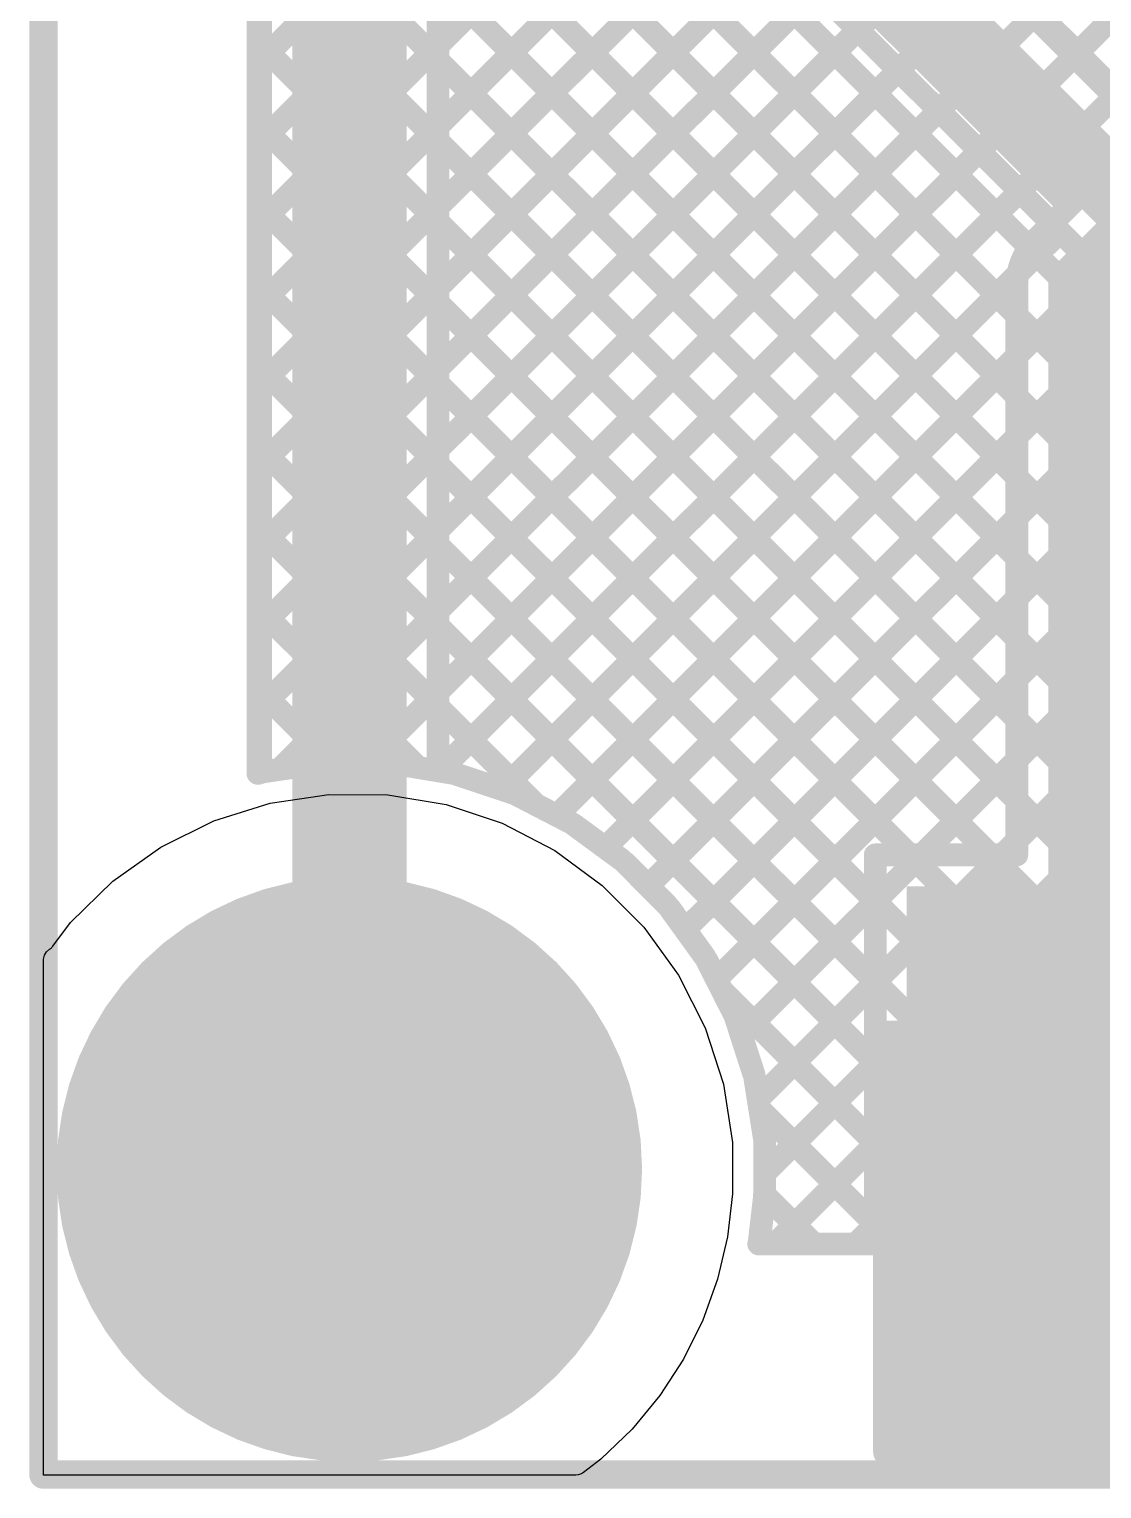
# Model space of a CAD drawing. Header units: millimetres. Extents: x 2.49 to 5.65, y 1.36 to 4.13.
# Drawn here: x 2.49 to 2.865, y 1.364 to 1.875 of the extents above; entities that cross this region are included whole.
import ezdxf

# ---------------------------------------------------------------- set-up
doc = ezdxf.new("R2010")
doc.units = ezdxf.units.MM
doc.header["$MEASUREMENT"] = 0
for name, color, linetype in [('BottomLayer', 5, 'Continuous'), ('BottomSolder', 6, 'Continuous'), ('Mechanical2', 216, 'Continuous'), ('MultiLayer', 9, 'Continuous'), ('PadHoleLayer', 156, 'Continuous'), ('TopLayer', 1, 'Continuous'), ('TopOverlay', 2, 'Continuous'), ('TopPaste', 8, 'Continuous'), ('TopSolder', 216, 'Continuous'), ('ViaHoleLayer', 16, 'Continuous')]:
    doc.layers.add(name, color=color, linetype=linetype)

# ---------------------------------------------------------------- blocks, each defined once
blk = doc.blocks.new('RES_2512_49')
at = {"layer": 'TopLayer'}
for points in [[(-0.15945, -0.06693), (-0.09646, -0.06693), (-0.15945, 0.06693), (-0.09646, 0.06693)], [(0.09646, -0.06693), (0.15945, -0.06693), (0.09646, 0.06693), (0.15945, 0.06693)]]:
    blk.add_solid(points, dxfattribs=at)
at = {"layer": 'TopOverlay', "const_width": 0.01}
for points in [[(-0.167, 0.073), (-0.167, -0.073)], [(0.16679, 0.073), (-0.167, 0.073)], [(0.16679, 0.073), (0.16679, -0.073)], [(0.16679, -0.073), (-0.167, -0.073)]]:
    blk.add_lwpolyline(points, dxfattribs=at)
at = {"layer": 'TopOverlay', "const_width": 0.005}
for points in [[(-0.1695, 0.073, 1), (-0.1645, 0.073, 1)], [(-0.1695, 0.073, 1), (-0.1645, 0.073, 1)], [(0.16429, 0.073, 1), (0.16929, 0.073, 1)], [(0.16429, 0.073, 1), (0.16929, 0.073, 1)], [(-0.1695, -0.073, 1), (-0.1645, -0.073, 1)], [(-0.1695, -0.073, 1), (-0.1645, -0.073, 1)], [(0.16429, -0.073, 1), (0.16929, -0.073, 1)], [(0.16429, -0.073, 1), (0.16929, -0.073, 1)]]:
    blk.add_lwpolyline(points, format="xyb", close=True, dxfattribs=at)
at = {"layer": 'TopPaste'}
for points in [[(-0.15945, -0.06693), (-0.09646, -0.06693), (-0.15945, 0.06693), (-0.09646, 0.06693)], [(0.09646, -0.06693), (0.15945, -0.06693), (0.09646, 0.06693), (0.15945, 0.06693)]]:
    blk.add_solid(points, dxfattribs=at)
at = {"layer": 'TopSolder'}
for points in [[(-0.16345, -0.07093), (-0.09246, -0.07093), (-0.16345, 0.07093), (-0.09246, 0.07093)], [(0.09246, -0.07093), (0.16345, -0.07093), (0.09246, 0.07093), (0.16345, 0.07093)]]:
    blk.add_solid(points, dxfattribs=at)

msp = doc.modelspace()

# ---------------------------------------------------------------- linework, layer by layer
at = {"layer": 'BottomLayer'}
for p, q in [((2.57433, 1.60412), (2.59478, 1.60716)), ((2.59478, 1.60716), (2.61546, 1.60699)), ((2.61546, 1.60699), (2.63585, 1.6036)), ((2.5546, 1.59793), (2.57433, 1.60412)), ((2.63585, 1.6036), (2.65548, 1.59707)), ((2.53608, 1.58874), (2.5546, 1.59793)), ((2.65548, 1.59707), (2.67384, 1.58758)), ((2.5192, 1.57679), (2.53608, 1.58874)), ((2.67384, 1.58758), (2.69051, 1.57534)), ((2.5044, 1.56236), (2.5192, 1.57679)), ((2.69051, 1.57534), (2.70507, 1.56066)), ((2.49821, 1.55408), (2.5044, 1.56236)), ((2.70507, 1.56066), (2.71716, 1.54389)), ((2.49712, 1.55301), (2.49775, 1.55333)), ((2.49775, 1.55333), (2.4978, 1.55343)), ((2.49775, 1.55333), (2.49775, 1.55333)), ((2.4978, 1.55343), (2.4979, 1.55362)), ((2.4979, 1.55362), (2.49802, 1.55381)), ((2.49802, 1.55381), (2.49814, 1.55399)), ((2.49814, 1.55399), (2.49821, 1.55408)), ((2.49498, 1.54954), (2.49536, 1.55088)), ((2.49499, 1.54885), (2.49498, 1.54954)), ((2.49499, 1.41867), (2.49499, 1.54885)), ((2.49536, 1.55088), (2.4961, 1.55207)), ((2.4961, 1.55207), (2.49712, 1.55301)), ((2.71716, 1.54389), (2.7265, 1.52544)), ((2.7265, 1.52544), (2.73286, 1.50576)), ((2.73286, 1.50576), (2.73608, 1.48534)), ((2.73608, 1.48534), (2.73608, 1.475)), ((2.73608, 1.475), (2.73608, 1.46739)), ((2.73608, 1.46739), (2.73433, 1.45227)), ((2.73433, 1.45227), (2.73086, 1.43745)), ((2.73086, 1.43745), (2.7257, 1.42313)), ((2.7257, 1.42313), (2.71894, 1.40949)), ((2.49499, 1.36882), (2.49499, 1.41867)), ((2.71894, 1.40949), (2.71065, 1.39672)), ((2.71065, 1.39672), (2.70096, 1.38499)), ((2.70096, 1.38499), (2.68998, 1.37445)), ((2.68359, 1.3696), (2.68287, 1.36921)), ((2.68392, 1.36984), (2.68359, 1.3696)), ((2.68998, 1.37445), (2.68392, 1.36984)), ((2.68088, 1.36882), (2.49499, 1.36882)), ((2.68129, 1.36882), (2.68088, 1.36882)), ((2.68088, 1.36882), (2.68088, 1.36882)), ((2.6821, 1.36895), (2.68129, 1.36882)), ((2.68287, 1.36921), (2.6821, 1.36895))]:
    msp.add_line(p, q, dxfattribs=at)
for points, const_width in [([(2.56996, 3.87959), (2.57004, 1.61453)], 0.008), ([(2.57002, 2.0686), (2.9915, 1.64712)], 0.008), ([(2.85559, 1.86564), (3.055, 2.06505)], 0.008), ([(2.57003, 1.86293), (2.7645, 2.05739)], 0.008), ([(2.57003, 2.04031), (2.9915, 1.61884)], 0.008), ([(2.57003, 1.83464), (2.7645, 2.02911)], 0.008), ([(2.57003, 2.01203), (2.91339, 1.66866)], 0.008), ([(2.57003, 1.80636), (2.7645, 2.00083)], 0.008), ([(2.57003, 1.98374), (2.89802, 1.65575)], 0.008), ([(2.57003, 1.77808), (2.7645, 1.97254)], 0.008), ([(2.57003, 1.95546), (2.8975, 1.62798)], 0.008), ([(2.57004, 1.74979), (2.7645, 1.94426)], 0.008), ([(2.57003, 1.92717), (2.892, 1.6052)], 0.008), ([(2.57004, 1.72151), (2.7645, 1.91597)], 0.008), ([(2.788, 1.9), (3.015, 1.673)], 0.025), ([(2.8115, 1.91197), (3.05377, 1.66971)], 0.008), ([(2.8115, 1.90973), (3.0316, 1.68963)], 0.008), ([(2.57003, 1.89888), (2.892, 1.57692)], 0.008), ([(2.57004, 1.69323), (2.76676, 1.88995)], 0.008), ([(2.7714, 1.88337), (2.9915, 1.66327)], 0.008), ([(2.57004, 1.66494), (2.77993, 1.87483)], 0.008), ([(2.57003, 1.8706), (2.89907, 1.54157)], 0.008), ([(2.57004, 1.63666), (2.79407, 1.86069)], 0.008), ([(2.57761, 1.61594), (2.80822, 1.84655)], 0.008), ([(2.57003, 1.84231), (2.84136, 1.57099)], 0.008), ([(2.60821, 1.61826), (2.82236, 1.83241)], 0.008), ([(2.63358, 1.61534), (2.8365, 1.81827)], 0.008), ([(2.57003, 1.81403), (2.81454, 1.56952)], 0.008), ([(2.65543, 1.60891), (2.85064, 1.80412)], 0.008), ([(2.67461, 1.59981), (2.86478, 1.78998)], 0.008), ([(2.57003, 1.78574), (2.80551, 1.55027)], 0.008), ([(2.69156, 1.58848), (2.87893, 1.77584)], 0.008), ([(2.69156, 1.58848), (2.87893, 1.77584)], 0.008), ([(2.70651, 1.57513), (2.89307, 1.7617)], 0.008), ([(2.57004, 1.75746), (2.861, 1.46649)], 0.008), ([(2.71949, 1.55983), (2.90721, 1.74756)], 0.008), ([(2.73044, 1.5425), (2.92135, 1.73341)], 0.008), ([(2.57004, 1.72917), (2.84941, 1.4498)], 0.008), ([(2.73911, 1.52289), (2.93549, 1.71927)], 0.008), ([(2.57004, 1.70089), (2.66738, 1.60354)], 0.008), ([(2.57004, 1.6726), (2.62605, 1.6166)], 0.008), ([(2.74504, 1.50053), (2.89644, 1.65193)], 0.008), ([(2.57004, 1.64432), (2.59599, 1.61837)], 0.008), ([(2.84281, 1.57002), (2.8975, 1.62471)], 0.008), ([(2.57268, 1.61521), (2.59313, 1.61825)], 0.008), ([(2.59488, 1.61838), (2.61555, 1.6182)], 0.008), ([(2.6173, 1.61805), (2.63769, 1.61466)], 0.008), ([(2.63939, 1.61424), (2.65901, 1.60772)], 0.008), ([(2.66063, 1.60704), (2.67899, 1.59754)], 0.008), ([(2.68048, 1.59662), (2.69715, 1.58438)], 0.008), ([(2.85716, 1.55608), (2.892, 1.59092)], 0.008), ([(2.69847, 1.58323), (2.71303, 1.56855)], 0.008), ([(2.71416, 1.56722), (2.72626, 1.55045)], 0.008), ([(2.84562, 1.56762), (2.9086, 1.50463)], 0.008), ([(2.829, 1.551), (2.892, 1.488)], 0.025), ([(2.72717, 1.54895), (2.73651, 1.53051)], 0.008), ([(2.7325, 1.53842), (2.82112, 1.4498)], 0.008), ([(2.74729, 1.4745), (2.80998, 1.53719)], 0.008), ([(2.81238, 1.53438), (2.861, 1.48577)], 0.008), ([(2.73718, 1.52889), (2.74353, 1.50921)], 0.008), ([(2.75087, 1.4498), (2.82392, 1.52284)], 0.008), ([(2.77916, 1.4498), (2.83806, 1.5087)], 0.008), ([(2.74394, 1.50751), (2.74716, 1.48708)], 0.008), ([(2.74559, 1.49705), (2.79284, 1.4498)], 0.008), ([(2.80745, 1.4498), (2.85221, 1.49456)], 0.008), ([(2.74729, 1.475), (2.74729, 1.48534)], 0.008), ([(2.861, 1.4498), (2.861, 1.48577)], 0.008), ([(2.74729, 1.475), (2.74729, 1.46739)], 0.008), ([(2.83573, 1.4498), (2.861, 1.47507)], 0.008), ([(2.74547, 1.45098), (2.74722, 1.4661)], 0.008), ([(2.74724, 1.46712), (2.76456, 1.4498)], 0.008), ([(2.74525, 1.4498), (2.861, 1.4498)], 0.008)]:
    msp.add_lwpolyline(points, dxfattribs=dict(at, const_width=const_width))
for points, const_width in [([(2.77793, 1.87483, 1), (2.78193, 1.87483, 1)], 0.004), ([(2.56803, 1.8706, 1), (2.57203, 1.8706, 1)], 0.004), ([(2.56803, 1.86293, 1), (2.57203, 1.86293, 1)], 0.004), ([(2.85359, 1.86564, 1), (2.85759, 1.86564, 1)], 0.004), ([(2.79207, 1.86069, 1), (2.79607, 1.86069, 1)], 0.004), ([(2.80622, 1.84655, 1), (2.81022, 1.84655, 1)], 0.004), ([(2.56803, 1.84231, 1), (2.57203, 1.84231, 1)], 0.004), ([(2.56803, 1.83464, 1), (2.57203, 1.83464, 1)], 0.004), ([(2.82036, 1.83241, 1), (2.82436, 1.83241, 1)], 0.004), ([(2.8345, 1.81827, 1), (2.8385, 1.81827, 1)], 0.004), ([(2.56803, 1.81403, 1), (2.57203, 1.81403, 1)], 0.004), ([(2.56803, 1.80636, 1), (2.57203, 1.80636, 1)], 0.004), ([(2.84864, 1.80412, 1), (2.85264, 1.80412, 1)], 0.004), ([(2.86278, 1.78998, 1), (2.86678, 1.78998, 1)], 0.004), ([(2.56803, 1.78574, 1), (2.57203, 1.78574, 1)], 0.004), ([(2.56803, 1.77808, 1), (2.57203, 1.77808, 1)], 0.004), ([(2.56804, 1.75746, 1), (2.57204, 1.75746, 1)], 0.004), ([(2.56804, 1.74979, 1), (2.57204, 1.74979, 1)], 0.004), ([(2.56804, 1.72917, 1), (2.57204, 1.72917, 1)], 0.004), ([(2.56804, 1.72151, 1), (2.57204, 1.72151, 1)], 0.004), ([(2.56804, 1.70089, 1), (2.57204, 1.70089, 1)], 0.004), ([(2.56804, 1.69323, 1), (2.57204, 1.69323, 1)], 0.004), ([(2.56804, 1.6726, 1), (2.57204, 1.6726, 1)], 0.004), ([(2.56804, 1.66494, 1), (2.57204, 1.66494, 1)], 0.004), ([(2.56804, 1.64432, 1), (2.57204, 1.64432, 1)], 0.004), ([(2.56804, 1.63666, 1), (2.57204, 1.63666, 1)], 0.004), ([(2.57561, 1.61594, 1), (2.57961, 1.61594, 1)], 0.004), ([(2.59113, 1.61825, 1), (2.59513, 1.61825, 1)], 0.004), ([(2.59288, 1.61838, 1), (2.59688, 1.61838, 1)], 0.004), ([(2.59399, 1.61837, 1), (2.59799, 1.61837, 1)], 0.004), ([(2.60621, 1.61826, 1), (2.61021, 1.61826, 1)], 0.004), ([(2.61355, 1.6182, 1), (2.61755, 1.6182, 1)], 0.004), ([(2.6153, 1.61805, 1), (2.6193, 1.61805, 1)], 0.004), ([(2.62405, 1.6166, 1), (2.62805, 1.6166, 1)], 0.004), ([(2.56804, 1.61453, 1), (2.57204, 1.61453, 1)], 0.004), ([(2.57068, 1.61521, 1), (2.57468, 1.61521, 1)], 0.004), ([(2.63158, 1.61534, 1), (2.63558, 1.61534, 1)], 0.004), ([(2.63569, 1.61466, 1), (2.63969, 1.61466, 1)], 0.004), ([(2.63739, 1.61424, 1), (2.64139, 1.61424, 1)], 0.004), ([(2.65343, 1.60891, 1), (2.65743, 1.60891, 1)], 0.004), ([(2.65701, 1.60772, 1), (2.66101, 1.60772, 1)], 0.004), ([(2.65863, 1.60704, 1), (2.66263, 1.60704, 1)], 0.004), ([(2.66538, 1.60354, 1), (2.66938, 1.60354, 1)], 0.004), ([(2.67261, 1.59981, 1), (2.67661, 1.59981, 1)], 0.004), ([(2.67699, 1.59754, 1), (2.68099, 1.59754, 1)], 0.004), ([(2.67848, 1.59662, 1), (2.68248, 1.59662, 1)], 0.004), ([(2.68956, 1.58848, 1), (2.69356, 1.58848, 1)], 0.004), ([(2.68956, 1.58848, 1), (2.69356, 1.58848, 1)], 0.004), ([(2.69515, 1.58438, 1), (2.69915, 1.58438, 1)], 0.004), ([(2.69647, 1.58323, 1), (2.70047, 1.58323, 1)], 0.004), ([(2.70451, 1.57513, 1), (2.70851, 1.57513, 1)], 0.004), ([(2.55279, 1.476, 1), (2.65121, 1.476, 1)], 0.09843), ([(2.83936, 1.57099, 1), (2.84336, 1.57099, 1)], 0.004), ([(2.84081, 1.57002, 1), (2.84481, 1.57002, 1)], 0.004), ([(2.71103, 1.56855, 1), (2.71503, 1.56855, 1)], 0.004), ([(2.71216, 1.56722, 1), (2.71616, 1.56722, 1)], 0.004), ([(2.81254, 1.56952, 1), (2.81654, 1.56952, 1)], 0.004), ([(2.84362, 1.56762, 1), (2.84762, 1.56762, 1)], 0.004), ([(2.84362, 1.56762, 1), (2.84762, 1.56762, 1)], 0.004), ([(2.60109, 1.553, 1), (2.61291, 1.553, 1)], 0.01181), ([(2.71749, 1.55983, 1), (2.72149, 1.55983, 1)], 0.004), ([(2.82275, 1.551, 1), (2.83525, 1.551, 1)], 0.0125), ([(2.82309, 1.551, 1), (2.83491, 1.551, 1)], 0.01181), ([(2.85516, 1.55608, 1), (2.85916, 1.55608, 1)], 0.004), ([(2.72426, 1.55045, 1), (2.72826, 1.55045, 1)], 0.004), ([(2.80351, 1.55027, 1), (2.80751, 1.55027, 1)], 0.004), ([(2.72517, 1.54895, 1), (2.72917, 1.54895, 1)], 0.004), ([(2.54518, 1.53398, 1), (2.55699, 1.53398, 1)], 0.01181), ([(2.72844, 1.5425, 1), (2.73244, 1.5425, 1)], 0.004), ([(2.65408, 1.52691, 1), (2.66589, 1.52691, 1)], 0.01181), ([(2.7305, 1.53842, 1), (2.7345, 1.53842, 1)], 0.004), ([(2.80798, 1.53719, 1), (2.81198, 1.53719, 1)], 0.004), ([(2.81038, 1.53438, 1), (2.81438, 1.53438, 1)], 0.004), ([(2.81038, 1.53438, 1), (2.81438, 1.53438, 1)], 0.004), ([(2.73451, 1.53051, 1), (2.73851, 1.53051, 1)], 0.004), ([(2.73518, 1.52889, 1), (2.73918, 1.52889, 1)], 0.004), ([(2.73711, 1.52289, 1), (2.74111, 1.52289, 1)], 0.004), ([(2.82192, 1.52284, 1), (2.82592, 1.52284, 1)], 0.004), ([(2.74153, 1.50921, 1), (2.74553, 1.50921, 1)], 0.004), ([(2.83606, 1.5087, 1), (2.84006, 1.5087, 1)], 0.004), ([(2.74194, 1.50751, 1), (2.74594, 1.50751, 1)], 0.004), ([(2.74304, 1.50053, 1), (2.74704, 1.50053, 1)], 0.004), ([(2.74359, 1.49705, 1), (2.74759, 1.49705, 1)], 0.004), ([(2.85021, 1.49456, 1), (2.85421, 1.49456, 1)], 0.004), ([(2.51909, 1.481, 1), (2.53091, 1.481, 1)], 0.01181), ([(2.74516, 1.48708, 1), (2.74916, 1.48708, 1)], 0.004), ([(2.74529, 1.48534, 1), (2.74929, 1.48534, 1)], 0.004), ([(2.859, 1.48577, 1), (2.863, 1.48577, 1)], 0.004), ([(2.859, 1.48577, 1), (2.863, 1.48577, 1)], 0.004), ([(2.67309, 1.471, 1), (2.68491, 1.471, 1)], 0.01181), ([(2.74529, 1.475, 1), (2.74929, 1.475, 1)], 0.004), ([(2.74529, 1.475, 1), (2.74929, 1.475, 1)], 0.004), ([(2.74529, 1.4745, 1), (2.74929, 1.4745, 1)], 0.004), ([(2.859, 1.47507, 1), (2.863, 1.47507, 1)], 0.004), ([(2.74522, 1.4661, 1), (2.74922, 1.4661, 1)], 0.004), ([(2.74524, 1.46712, 1), (2.74924, 1.46712, 1)], 0.004), ([(2.74529, 1.46739, 1), (2.74929, 1.46739, 1)], 0.004), ([(2.859, 1.46649, 1), (2.863, 1.46649, 1)], 0.004), ([(2.74325, 1.4498, 1), (2.74725, 1.4498, 1)], 0.004), ([(2.74347, 1.45098, 1), (2.74747, 1.45098, 1)], 0.004), ([(2.74887, 1.4498, 1), (2.75287, 1.4498, 1)], 0.004), ([(2.76256, 1.4498, 1), (2.76656, 1.4498, 1)], 0.004), ([(2.77716, 1.4498, 1), (2.78116, 1.4498, 1)], 0.004), ([(2.79084, 1.4498, 1), (2.79484, 1.4498, 1)], 0.004), ([(2.80545, 1.4498, 1), (2.80945, 1.4498, 1)], 0.004), ([(2.81912, 1.4498, 1), (2.82312, 1.4498, 1)], 0.004), ([(2.83373, 1.4498, 1), (2.83773, 1.4498, 1)], 0.004), ([(2.84741, 1.4498, 1), (2.85141, 1.4498, 1)], 0.004), ([(2.859, 1.4498, 1), (2.863, 1.4498, 1)], 0.004), ([(2.859, 1.4498, 1), (2.863, 1.4498, 1)], 0.004), ([(2.53811, 1.42509, 1), (2.54992, 1.42509, 1)], 0.01181), ([(2.64701, 1.41802, 1), (2.65882, 1.41802, 1)], 0.01181), ([(2.59109, 1.399, 1), (2.60291, 1.399, 1)], 0.01181)]:
    msp.add_lwpolyline(points, format="xyb", close=True, dxfattribs=dict(at, const_width=const_width))
at = {"layer": 'BottomLayer', "const_width": 0.008}
msp.add_lwpolyline([(2.81238, 1.53438, -1), (2.84562, 1.56762)], format="xyb", dxfattribs=at)
at = {"layer": 'BottomSolder', "const_width": 0.10243}
msp.add_lwpolyline([(2.55079, 1.476, 1), (2.65321, 1.476, 1)], format="xyb", close=True, dxfattribs=at)
at = {"layer": 'Mechanical2', "const_width": 0.01}
for points in [[(2.495, 1.36909), (2.495, 4.125)], [(2.495, 1.36909), (3.81, 1.36909)]]:
    msp.add_lwpolyline(points, dxfattribs=at)
at = {"layer": 'Mechanical2', "const_width": 0.005}
msp.add_lwpolyline([(2.4925, 1.36909, 1), (2.4975, 1.36909, 1)], format="xyb", close=True, dxfattribs=at)
msp.add_lwpolyline([(2.4925, 1.36909, 1), (2.4975, 1.36909, 1)], format="xyb", close=True, dxfattribs=at)
at = {"layer": 'MultiLayer'}
for points, const_width in [([(2.55279, 1.476, 1), (2.65121, 1.476, 1)], 0.09843), ([(2.60109, 1.553, 1), (2.61291, 1.553, 1)], 0.01181), ([(2.82309, 1.551, 1), (2.83491, 1.551, 1)], 0.01181), ([(2.54518, 1.53398, 1), (2.55699, 1.53398, 1)], 0.01181), ([(2.65408, 1.52691, 1), (2.66589, 1.52691, 1)], 0.01181), ([(2.51909, 1.481, 1), (2.53091, 1.481, 1)], 0.01181), ([(2.67309, 1.471, 1), (2.68491, 1.471, 1)], 0.01181), ([(2.53811, 1.42509, 1), (2.54992, 1.42509, 1)], 0.01181), ([(2.64701, 1.41802, 1), (2.65882, 1.41802, 1)], 0.01181), ([(2.59109, 1.399, 1), (2.60291, 1.399, 1)], 0.01181)]:
    msp.add_lwpolyline(points, format="xyb", close=True, dxfattribs=dict(at, const_width=const_width))
at = {"layer": 'PadHoleLayer', "const_width": 0.06102}
msp.add_lwpolyline([(2.57149, 1.476, 1), (2.63251, 1.476, 1)], format="xyb", close=True, dxfattribs=at)
at = {"layer": 'TopLayer'}
for p, q in [((2.57433, 1.60412), (2.59478, 1.60716)), ((2.59478, 1.60716), (2.61546, 1.60699)), ((2.61546, 1.60699), (2.63585, 1.6036)), ((2.5546, 1.59793), (2.57433, 1.60412)), ((2.63585, 1.6036), (2.65548, 1.59707)), ((2.53608, 1.58874), (2.5546, 1.59793)), ((2.65548, 1.59707), (2.67384, 1.58758)), ((2.5192, 1.57679), (2.53608, 1.58874)), ((2.67384, 1.58758), (2.69051, 1.57534)), ((2.5044, 1.56236), (2.5192, 1.57679)), ((2.69051, 1.57534), (2.70507, 1.56066)), ((2.49821, 1.55408), (2.5044, 1.56236)), ((2.70507, 1.56066), (2.71716, 1.54389)), ((2.49712, 1.55301), (2.49775, 1.55333)), ((2.49775, 1.55333), (2.4978, 1.55343)), ((2.4978, 1.55343), (2.4979, 1.55362)), ((2.4979, 1.55362), (2.49802, 1.55381)), ((2.49802, 1.55381), (2.49814, 1.55399)), ((2.49814, 1.55399), (2.49821, 1.55408)), ((2.49498, 1.54954), (2.49536, 1.55089)), ((2.49499, 1.54885), (2.49498, 1.54954)), ((2.49499, 1.41867), (2.49499, 1.54885)), ((2.49536, 1.55089), (2.4961, 1.55207)), ((2.4961, 1.55207), (2.49712, 1.55301)), ((2.71716, 1.54389), (2.7265, 1.52544)), ((2.7265, 1.52544), (2.73286, 1.50576)), ((2.73286, 1.50576), (2.73608, 1.48534)), ((2.73608, 1.48534), (2.73608, 1.475)), ((2.73608, 1.475), (2.73608, 1.46739)), ((2.73608, 1.46739), (2.73433, 1.45227)), ((2.73433, 1.45227), (2.73086, 1.43745)), ((2.73086, 1.43745), (2.7257, 1.42313)), ((2.7257, 1.42313), (2.71894, 1.40949)), ((2.49499, 1.36882), (2.49499, 1.41867)), ((2.71894, 1.40949), (2.71065, 1.39672)), ((2.71065, 1.39672), (2.70096, 1.38499)), ((2.70096, 1.38499), (2.68998, 1.37445)), ((2.68359, 1.3696), (2.68287, 1.36921)), ((2.68392, 1.36984), (2.68359, 1.3696)), ((2.68998, 1.37445), (2.68392, 1.36984)), ((2.68088, 1.36882), (2.49499, 1.36882)), ((2.68129, 1.36882), (2.68088, 1.36882)), ((2.68088, 1.36882), (2.68088, 1.36882)), ((2.6821, 1.36895), (2.68129, 1.36882)), ((2.68287, 1.36921), (2.6821, 1.36895))]:
    msp.add_line(p, q, dxfattribs=at)
for points, const_width in [([(2.56999, 3.05377), (2.57004, 1.61453)], 0.008), ([(2.602, 1.476), (2.602, 2.222)], 0.04), ([(2.571, 1.61482), (2.571, 2.222)], 0.008), ([(2.633, 1.61544), (2.633, 2.20916)], 0.008), ([(2.633, 1.86932), (2.89792, 2.13424)], 0.008), ([(2.633, 1.84104), (2.91206, 2.1201)], 0.008), ([(2.633, 1.81276), (2.9262, 2.10596)], 0.008), ([(2.633, 1.78447), (2.94034, 2.09182)], 0.008), ([(2.633, 2.09047), (2.88212, 1.84135)], 0.008), ([(2.633, 1.75619), (2.95449, 2.07767)], 0.008), ([(2.633, 1.7279), (2.96863, 2.06353)], 0.008), ([(2.633, 2.06219), (2.86798, 1.82721)], 0.008), ([(2.633, 1.69962), (2.98277, 2.04939)], 0.008), ([(2.633, 1.67133), (2.99691, 2.03525)], 0.008), ([(2.633, 2.03391), (2.85384, 1.81307)], 0.008), ([(2.633, 1.64305), (3.01219, 2.02224)], 0.008), ([(2.63358, 1.61534), (3.03723, 2.019)], 0.008), ([(2.633, 2.00562), (2.83991, 1.79871)], 0.008), ([(2.633, 1.97734), (2.8355, 1.77484)], 0.008), ([(2.633, 1.94905), (2.8355, 1.74655)], 0.008), ([(2.633, 1.92077), (2.8355, 1.71827)], 0.008), ([(2.8424, 1.80163), (2.94537, 1.9046)], 0.008), ([(2.633, 1.89248), (2.8355, 1.68998)], 0.008), ([(2.859, 1.785), (2.962, 1.888)], 0.025), ([(2.633, 1.8642), (2.8355, 1.6617)], 0.008), ([(2.633, 1.83592), (2.8355, 1.63342)], 0.008), ([(2.633, 1.80763), (2.8355, 1.60513)], 0.008), ([(2.859, 1.523), (2.859, 1.785)], 0.025), ([(2.65543, 1.60891), (2.83591, 1.7894)], 0.008), ([(2.8355, 1.586), (2.8355, 1.785)], 0.008), ([(2.633, 1.77935), (2.82635, 1.586)], 0.008), ([(2.67461, 1.59981), (2.8355, 1.7607)], 0.008), ([(2.633, 1.75106), (2.79806, 1.586)], 0.008), ([(2.69156, 1.58848), (2.8355, 1.73241)], 0.008), ([(2.69156, 1.58848), (2.8355, 1.73241)], 0.008), ([(2.633, 1.72278), (2.786, 1.56978)], 0.008), ([(2.70651, 1.57513), (2.8355, 1.70413)], 0.008), ([(2.633, 1.69449), (2.786, 1.54149)], 0.008), ([(2.71949, 1.55983), (2.8355, 1.67584)], 0.008), ([(2.633, 1.66621), (2.786, 1.51321)], 0.008), ([(2.73044, 1.5425), (2.8355, 1.64756)], 0.008), ([(2.633, 1.63793), (2.66738, 1.60354)], 0.008), ([(2.80222, 1.586), (2.8355, 1.61928)], 0.008), ([(2.633, 1.61544), (2.63769, 1.61466)], 0.008), ([(2.63939, 1.61424), (2.65901, 1.60772)], 0.008), ([(2.66063, 1.60704), (2.67899, 1.59754)], 0.008), ([(2.68048, 1.59662), (2.69715, 1.58438)], 0.008), ([(2.83051, 1.586), (2.8355, 1.59099)], 0.008), ([(2.786, 1.586), (2.8355, 1.586)], 0.008), ([(2.786, 1.4498), (2.786, 1.586)], 0.008), ([(2.69847, 1.58324), (2.71303, 1.56855)], 0.008), ([(2.73911, 1.52289), (2.786, 1.56978)], 0.008), ([(2.71416, 1.56722), (2.72626, 1.55045)], 0.008), ([(2.829, 1.551), (2.82909, 1.55091)], 0.025), ([(2.82909, 1.45), (2.82909, 1.55091)], 0.025), ([(2.72717, 1.54895), (2.73651, 1.53051)], 0.008), ([(2.74504, 1.50053), (2.786, 1.54149)], 0.008), ([(2.7325, 1.53842), (2.786, 1.48493)], 0.008), ([(2.73718, 1.52889), (2.74353, 1.50921)], 0.008), ([(2.74729, 1.4745), (2.786, 1.51321)], 0.008), ([(2.74394, 1.50751), (2.74716, 1.48708)], 0.008), ([(2.74559, 1.49705), (2.786, 1.45664)], 0.008), ([(2.602, 1.476), (2.679, 1.476)], 0.04), ([(2.74729, 1.475), (2.74729, 1.48534)], 0.008), ([(2.75087, 1.4498), (2.786, 1.48492)], 0.008), ([(2.74729, 1.475), (2.74729, 1.46739)], 0.008), ([(2.74547, 1.45098), (2.74722, 1.4661)], 0.008), ([(2.74724, 1.46712), (2.76456, 1.4498)], 0.008), ([(2.82809, 1.449), (2.82909, 1.45)], 0.025), ([(2.77916, 1.4498), (2.786, 1.45664)], 0.008), ([(2.74525, 1.4498), (2.786, 1.4498)], 0.008)]:
    msp.add_lwpolyline(points, dxfattribs=dict(at, const_width=const_width))
for points, const_width in [([(2.631, 1.86932, 1), (2.635, 1.86932, 1)], 0.004), ([(2.631, 1.8642, 1), (2.635, 1.8642, 1)], 0.004), ([(2.631, 1.84104, 1), (2.635, 1.84104, 1)], 0.004), ([(2.631, 1.83592, 1), (2.635, 1.83592, 1)], 0.004), ([(2.86598, 1.82721, 1), (2.86998, 1.82721, 1)], 0.004), ([(2.631, 1.81276, 1), (2.635, 1.81276, 1)], 0.004), ([(2.85184, 1.81307, 1), (2.85584, 1.81307, 1)], 0.004), ([(2.631, 1.80763, 1), (2.635, 1.80763, 1)], 0.004), ([(2.84038, 1.80162, 1), (2.84438, 1.80162, 1)], 0.004), ([(2.8404, 1.80163, 1), (2.8444, 1.80163, 1)], 0.004), ([(2.8404, 1.80163, 1), (2.8444, 1.80163, 1)], 0.004), ([(2.83791, 1.79871, 1), (2.84191, 1.79871, 1)], 0.004), ([(2.85275, 1.785, 1), (2.86525, 1.785, 1)], 0.0125), ([(2.85275, 1.785, 1), (2.86525, 1.785, 1)], 0.0125), ([(2.631, 1.78447, 1), (2.635, 1.78447, 1)], 0.004), ([(2.8335, 1.785, 1), (2.8375, 1.785, 1)], 0.004), ([(2.8335, 1.785, 1), (2.8375, 1.785, 1)], 0.004), ([(2.8335, 1.785, 1), (2.8375, 1.785, 1)], 0.004), ([(2.83392, 1.7894, 1), (2.83792, 1.7894, 1)], 0.004), ([(2.631, 1.77935, 1), (2.635, 1.77935, 1)], 0.004), ([(2.8335, 1.77484, 1), (2.8375, 1.77484, 1)], 0.004), ([(2.8335, 1.7607, 1), (2.8375, 1.7607, 1)], 0.004), ([(2.631, 1.75619, 1), (2.635, 1.75619, 1)], 0.004), ([(2.631, 1.75106, 1), (2.635, 1.75106, 1)], 0.004), ([(2.8335, 1.74655, 1), (2.8375, 1.74655, 1)], 0.004), ([(2.8335, 1.73241, 1), (2.8375, 1.73241, 1)], 0.004), ([(2.8335, 1.73241, 1), (2.8375, 1.73241, 1)], 0.004), ([(2.631, 1.7279, 1), (2.635, 1.7279, 1)], 0.004), ([(2.631, 1.72278, 1), (2.635, 1.72278, 1)], 0.004), ([(2.8335, 1.71827, 1), (2.8375, 1.71827, 1)], 0.004), ([(2.8335, 1.70413, 1), (2.8375, 1.70413, 1)], 0.004), ([(2.631, 1.69962, 1), (2.635, 1.69962, 1)], 0.004), ([(2.631, 1.69449, 1), (2.635, 1.69449, 1)], 0.004), ([(2.8335, 1.68998, 1), (2.8375, 1.68998, 1)], 0.004), ([(2.8335, 1.67584, 1), (2.8375, 1.67584, 1)], 0.004), ([(2.631, 1.67133, 1), (2.635, 1.67133, 1)], 0.004), ([(2.631, 1.66621, 1), (2.635, 1.66621, 1)], 0.004), ([(2.8335, 1.6617, 1), (2.8375, 1.6617, 1)], 0.004), ([(2.8335, 1.64756, 1), (2.8375, 1.64756, 1)], 0.004), ([(2.631, 1.64305, 1), (2.635, 1.64305, 1)], 0.004), ([(2.631, 1.63793, 1), (2.635, 1.63793, 1)], 0.004), ([(2.8335, 1.63342, 1), (2.8375, 1.63342, 1)], 0.004), ([(2.8335, 1.61928, 1), (2.8375, 1.61928, 1)], 0.004), ([(2.56804, 1.61453, 1), (2.57204, 1.61453, 1)], 0.004), ([(2.569, 1.61482, 1), (2.573, 1.61482, 1)], 0.004), ([(2.631, 1.61544, 1), (2.635, 1.61544, 1)], 0.004), ([(2.631, 1.61544, 1), (2.635, 1.61544, 1)], 0.004), ([(2.63158, 1.61534, 1), (2.63558, 1.61534, 1)], 0.004), ([(2.63569, 1.61466, 1), (2.63969, 1.61466, 1)], 0.004), ([(2.63739, 1.61424, 1), (2.64139, 1.61424, 1)], 0.004), ([(2.65343, 1.60891, 1), (2.65743, 1.60891, 1)], 0.004), ([(2.65701, 1.60772, 1), (2.66101, 1.60772, 1)], 0.004), ([(2.65863, 1.60704, 1), (2.66263, 1.60704, 1)], 0.004), ([(2.66538, 1.60354, 1), (2.66938, 1.60354, 1)], 0.004), ([(2.8335, 1.60513, 1), (2.8375, 1.60513, 1)], 0.004), ([(2.67261, 1.59981, 1), (2.67661, 1.59981, 1)], 0.004), ([(2.67699, 1.59754, 1), (2.68099, 1.59754, 1)], 0.004), ([(2.67848, 1.59662, 1), (2.68248, 1.59662, 1)], 0.004), ([(2.8335, 1.59099, 1), (2.8375, 1.59099, 1)], 0.004), ([(2.68956, 1.58848, 1), (2.69356, 1.58848, 1)], 0.004), ([(2.68956, 1.58848, 1), (2.69356, 1.58848, 1)], 0.004), ([(2.784, 1.586, 1), (2.788, 1.586, 1)], 0.004), ([(2.784, 1.586, 1), (2.788, 1.586, 1)], 0.004), ([(2.79606, 1.586, 1), (2.80006, 1.586, 1)], 0.004), ([(2.80022, 1.586, 1), (2.80422, 1.586, 1)], 0.004), ([(2.82435, 1.586, 1), (2.82835, 1.586, 1)], 0.004), ([(2.82851, 1.586, 1), (2.83251, 1.586, 1)], 0.004), ([(2.8335, 1.586, 1), (2.8375, 1.586, 1)], 0.004), ([(2.8335, 1.586, 1), (2.8375, 1.586, 1)], 0.004), ([(2.69515, 1.58438, 1), (2.69915, 1.58438, 1)], 0.004), ([(2.69647, 1.58324, 1), (2.70047, 1.58324, 1)], 0.004), ([(2.70451, 1.57513, 1), (2.70851, 1.57513, 1)], 0.004), ([(2.55279, 1.476, 1), (2.65121, 1.476, 1)], 0.09843), ([(2.784, 1.56978, 1), (2.788, 1.56978, 1)], 0.004), ([(2.784, 1.56978, 1), (2.788, 1.56978, 1)], 0.004), ([(2.71103, 1.56855, 1), (2.71503, 1.56855, 1)], 0.004), ([(2.71216, 1.56722, 1), (2.71616, 1.56722, 1)], 0.004), ([(2.60109, 1.553, 1), (2.61291, 1.553, 1)], 0.01181), ([(2.71749, 1.55983, 1), (2.72149, 1.55983, 1)], 0.004), ([(2.82275, 1.551, 1), (2.83525, 1.551, 1)], 0.0125), ([(2.82284, 1.55091, 1), (2.83534, 1.55091, 1)], 0.0125), ([(2.82284, 1.55091, 1), (2.83534, 1.55091, 1)], 0.0125), ([(2.82309, 1.551, 1), (2.83491, 1.551, 1)], 0.01181), ([(2.72426, 1.55045, 1), (2.72826, 1.55045, 1)], 0.004), ([(2.72517, 1.54895, 1), (2.72917, 1.54895, 1)], 0.004), ([(2.54518, 1.53398, 1), (2.55699, 1.53398, 1)], 0.01181), ([(2.72844, 1.5425, 1), (2.73244, 1.5425, 1)], 0.004), ([(2.784, 1.54149, 1), (2.788, 1.54149, 1)], 0.004), ([(2.784, 1.54149, 1), (2.788, 1.54149, 1)], 0.004), ([(2.65408, 1.52691, 1), (2.66589, 1.52691, 1)], 0.01181), ([(2.7305, 1.53842, 1), (2.7345, 1.53842, 1)], 0.004), ([(2.73451, 1.53051, 1), (2.73851, 1.53051, 1)], 0.004), ([(2.73518, 1.52889, 1), (2.73918, 1.52889, 1)], 0.004), ([(2.85275, 1.523, 1), (2.86525, 1.523, 1)], 0.0125), ([(2.73711, 1.52289, 1), (2.74111, 1.52289, 1)], 0.004), ([(2.74153, 1.50921, 1), (2.74553, 1.50921, 1)], 0.004), ([(2.784, 1.51321, 1), (2.788, 1.51321, 1)], 0.004), ([(2.784, 1.51321, 1), (2.788, 1.51321, 1)], 0.004), ([(2.74194, 1.50751, 1), (2.74594, 1.50751, 1)], 0.004), ([(2.74304, 1.50053, 1), (2.74704, 1.50053, 1)], 0.004), ([(2.74359, 1.49705, 1), (2.74759, 1.49705, 1)], 0.004), ([(2.51909, 1.481, 1), (2.53091, 1.481, 1)], 0.01181), ([(2.592, 1.476, 1), (2.612, 1.476, 1)], 0.02), ([(2.592, 1.476, 1), (2.612, 1.476, 1)], 0.02), ([(2.669, 1.476, 1), (2.689, 1.476, 1)], 0.02), ([(2.74516, 1.48708, 1), (2.74916, 1.48708, 1)], 0.004), ([(2.74529, 1.48534, 1), (2.74929, 1.48534, 1)], 0.004), ([(2.784, 1.48493, 1), (2.788, 1.48493, 1)], 0.004), ([(2.784, 1.48492, 1), (2.788, 1.48492, 1)], 0.004), ([(2.67309, 1.471, 1), (2.68491, 1.471, 1)], 0.01181), ([(2.74529, 1.475, 1), (2.74929, 1.475, 1)], 0.004), ([(2.74529, 1.475, 1), (2.74929, 1.475, 1)], 0.004), ([(2.74529, 1.4745, 1), (2.74929, 1.4745, 1)], 0.004), ([(2.74522, 1.4661, 1), (2.74922, 1.4661, 1)], 0.004), ([(2.74524, 1.46712, 1), (2.74924, 1.46712, 1)], 0.004), ([(2.74529, 1.46739, 1), (2.74929, 1.46739, 1)], 0.004), ([(2.82184, 1.449, 1), (2.83434, 1.449, 1)], 0.0125), ([(2.82284, 1.45, 1), (2.83534, 1.45, 1)], 0.0125), ([(2.82284, 1.45, 1), (2.83534, 1.45, 1)], 0.0125), ([(2.784, 1.45664, 1), (2.788, 1.45664, 1)], 0.004), ([(2.784, 1.45664, 1), (2.788, 1.45664, 1)], 0.004), ([(2.74325, 1.4498, 1), (2.74725, 1.4498, 1)], 0.004), ([(2.74347, 1.45098, 1), (2.74747, 1.45098, 1)], 0.004), ([(2.74887, 1.4498, 1), (2.75287, 1.4498, 1)], 0.004), ([(2.76256, 1.4498, 1), (2.76656, 1.4498, 1)], 0.004), ([(2.77716, 1.4498, 1), (2.78116, 1.4498, 1)], 0.004), ([(2.784, 1.4498, 1), (2.788, 1.4498, 1)], 0.004), ([(2.784, 1.4498, 1), (2.788, 1.4498, 1)], 0.004), ([(2.53811, 1.42509, 1), (2.54992, 1.42509, 1)], 0.01181), ([(2.64701, 1.41802, 1), (2.65882, 1.41802, 1)], 0.01181), ([(2.59109, 1.399, 1), (2.60291, 1.399, 1)], 0.01181)]:
    msp.add_lwpolyline(points, format="xyb", close=True, dxfattribs=dict(at, const_width=const_width))
at = {"layer": 'TopLayer', "const_width": 0.008}
for points in [[(2.8355, 1.785, -0.199188), (2.8424, 1.80163)], [(2.8355, 1.785, -0.198912), (2.84238, 1.80162)]]:
    msp.add_lwpolyline(points, format="xyb", dxfattribs=at)
at = {"layer": 'TopLayer'}
msp.add_solid([(2.797, 1.376), (2.94, 1.376), (2.797, 1.575), (2.94, 1.575)], dxfattribs=at)
at = {"layer": 'TopSolder', "const_width": 0.10243}
msp.add_lwpolyline([(2.55079, 1.476, 1), (2.65321, 1.476, 1)], format="xyb", close=True, dxfattribs=at)
at = {"layer": 'ViaHoleLayer', "const_width": 0.00591}
for points in [[(2.60405, 1.553, 1), (2.60995, 1.553, 1)], [(2.82605, 1.551, 1), (2.83195, 1.551, 1)], [(2.54814, 1.53398, 1), (2.55404, 1.53398, 1)], [(2.65703, 1.52691, 1), (2.66294, 1.52691, 1)], [(2.52205, 1.481, 1), (2.52795, 1.481, 1)], [(2.67605, 1.471, 1), (2.68195, 1.471, 1)], [(2.54106, 1.42509, 1), (2.54697, 1.42509, 1)], [(2.64996, 1.41802, 1), (2.65586, 1.41802, 1)], [(2.59405, 1.399, 1), (2.59995, 1.399, 1)]]:
    msp.add_lwpolyline(points, format="xyb", close=True, dxfattribs=at)

# ---------------------------------------------------------------- block references
at = {"rotation": 180}
msp.add_blockref('RES_2512_49', (2.95705, 1.45), dxfattribs=at)

doc.saveas('drawing.dxf')
